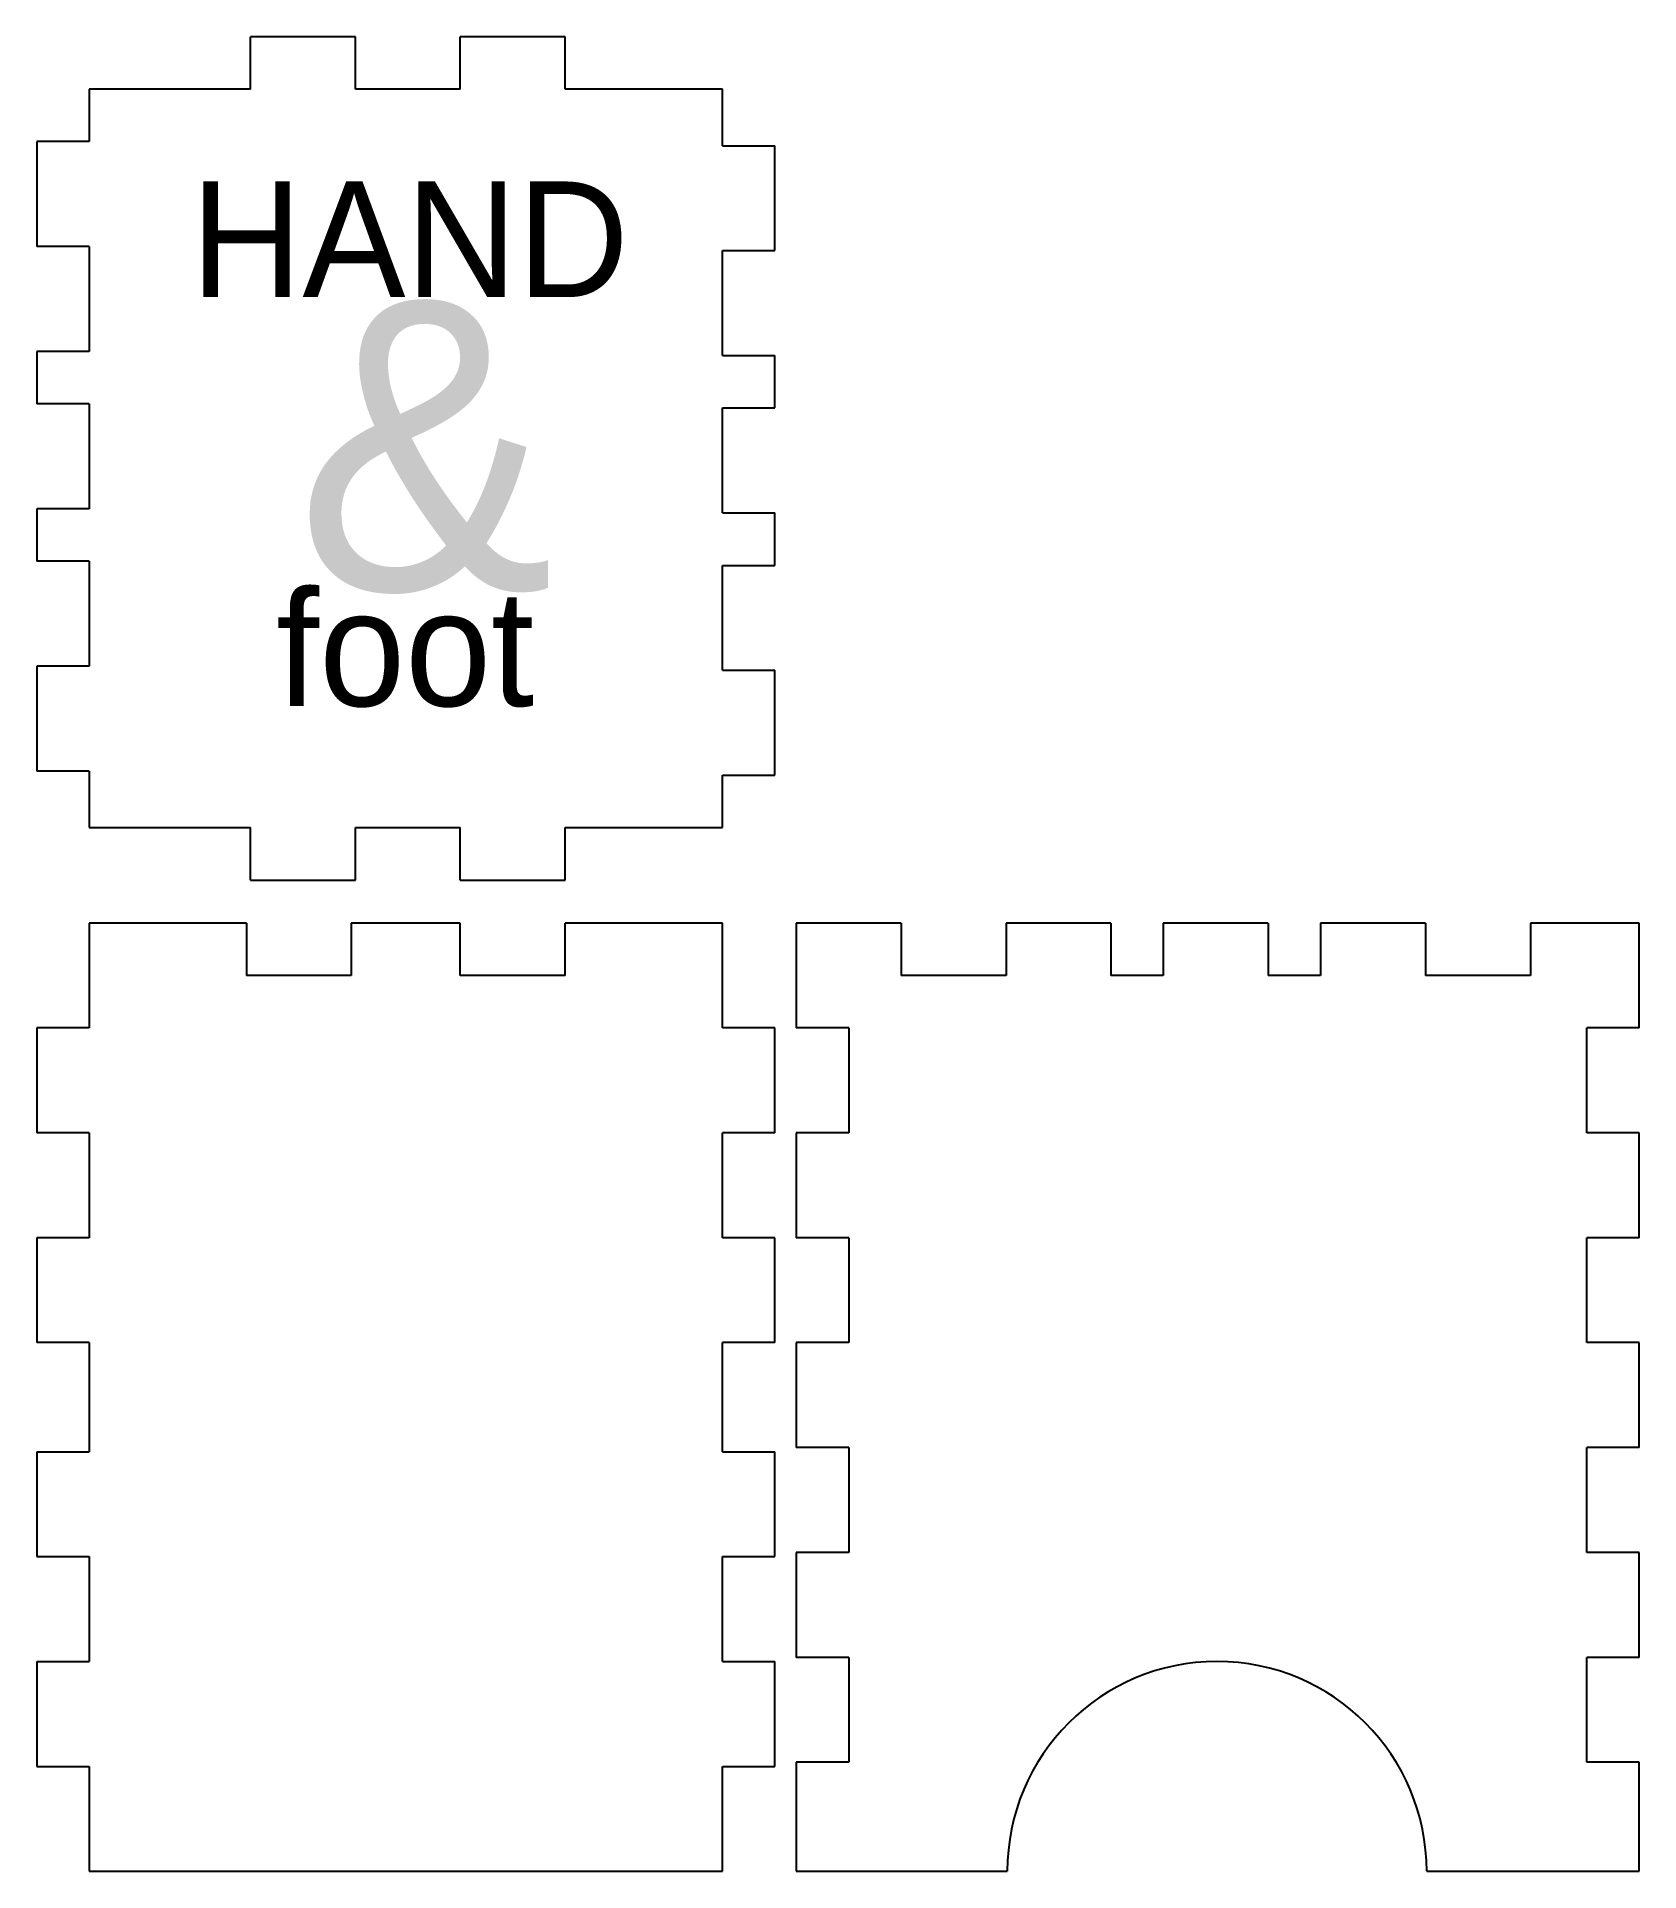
# Model space of a CAD drawing. Extents: x 0 to 194, y 0 to 222.
import ezdxf
from ezdxf.enums import TextEntityAlignment as Align

# ---------------------------------------------------------------- set-up
doc = ezdxf.new("R2010")
doc.units = 0
doc.layers.add('CAD', color=7, linetype='CONTINUOUS')
doc.styles.add('SNOBHANDSCRIPT', font='Snobhandscript.ttf', dxfattribs={"height": 35})
doc.styles.add('THE_BARTENDER', font='The Bartender.ttf', dxfattribs={"height": 14})

msp = doc.modelspace()

# ---------------------------------------------------------------- linework, layer by layer
at = {"layer": 'CAD', "color": 5, "linetype": 'CONTINUOUS'}
for p, q in [((25.9, 215.75), (25.9, 222.1)), ((38.6, 222.1), (25.9, 222.1)), ((38.6, 215.75), (38.6, 222.1)), ((51.3, 215.75), (51.3, 222.1)), ((64, 222.1), (51.3, 222.1)), ((64, 215.75), (64, 222.1)), ((6.35, 215.75), (6.35, 209.4)), ((25.9, 215.75), (6.35, 215.75)), ((51.3, 215.75), (38.6, 215.75)), ((83.05, 215.75), (64, 215.75)), ((83.05, 208.9), (83.05, 215.75)), ((6.35, 209.4), (0, 209.4)), ((0, 209.4), (0, 196.7)), ((83.05, 208.9), (89.4, 208.9)), ((89.4, 196.2), (89.4, 208.9)), ((6.35, 196.7), (0, 196.7)), ((6.35, 196.7), (6.35, 184)), ((83.05, 196.2), (89.4, 196.2)), ((83.05, 183.5), (83.05, 196.2)), ((6.35, 184), (0, 184)), ((0, 184), (0, 177.65)), ((83.05, 183.5), (89.4, 183.5)), ((89.4, 177.15), (89.4, 183.5)), ((6.35, 177.65), (0, 177.65)), ((6.35, 177.65), (6.35, 164.95)), ((83.05, 177.15), (89.4, 177.15)), ((83.05, 164.45), (83.05, 177.15)), ((6.35, 164.95), (0, 164.95)), ((0, 164.95), (0, 158.6)), ((83.05, 164.45), (89.4, 164.45)), ((89.4, 158.1), (89.4, 164.45)), ((6.35, 158.6), (0, 158.6)), ((6.35, 158.6), (6.35, 145.9)), ((83.05, 158.1), (89.4, 158.1)), ((83.05, 145.4), (83.05, 158.1)), ((6.35, 145.9), (0, 145.9)), ((0, 145.9), (0, 133.2)), ((83.05, 145.4), (89.4, 145.4)), ((89.4, 132.7), (89.4, 145.4)), ((6.35, 133.2), (0, 133.2)), ((6.35, 133.2), (6.35, 126.35)), ((83.05, 126.35), (83.05, 132.7)), ((83.05, 132.7), (89.4, 132.7)), ((6.35, 126.35), (25.9, 126.35)), ((25.9, 120), (25.9, 126.35)), ((38.6, 120), (38.6, 126.35)), ((38.6, 126.35), (51.3, 126.35)), ((51.3, 120), (51.3, 126.35)), ((64, 120), (64, 126.35)), ((64, 126.35), (83.05, 126.35)), ((25.9, 120), (38.6, 120)), ((51.3, 120), (64, 120)), ((6.35, 114.8), (6.35, 108.45)), ((25.4, 114.8), (6.35, 114.8)), ((25.4, 114.8), (25.4, 108.45)), ((38.1, 114.8), (38.1, 108.45)), ((51.3, 114.8), (38.1, 114.8)), ((51.3, 108.45), (51.3, 114.8)), ((83.05, 114.8), (64, 114.8)), ((64, 108.45), (64, 114.8)), ((83.05, 108.45), (83.05, 114.8)), ((92, 114.8), (92, 102.1)), ((104.7, 114.8), (92, 114.8)), ((104.7, 114.8), (104.7, 108.45)), ((117.4, 114.8), (117.4, 108.45)), ((130.1, 114.8), (117.4, 114.8)), ((130.1, 114.8), (130.1, 108.45)), ((136.45, 114.8), (136.45, 108.45)), ((149.15, 114.8), (136.45, 114.8)), ((149.15, 114.8), (149.15, 108.45)), ((155.5, 114.8), (155.5, 108.45)), ((168.2, 114.8), (155.5, 114.8)), ((168.2, 114.8), (168.2, 108.45)), ((194.1, 114.8), (180.9, 114.8)), ((180.9, 114.8), (180.9, 108.45)), ((194.1, 102.1), (194.1, 114.8)), ((6.35, 108.45), (6.35, 102.1)), ((38.1, 108.45), (25.4, 108.45)), ((64, 108.45), (51.3, 108.45)), ((83.05, 102.1), (83.05, 108.45)), ((117.4, 108.45), (104.7, 108.45)), ((136.45, 108.45), (130.1, 108.45)), ((155.5, 108.45), (149.15, 108.45)), ((180.9, 108.45), (168.2, 108.45)), ((0, 102.1), (0, 89.4)), ((6.35, 102.1), (0, 102.1)), ((89.4, 102.1), (83.05, 102.1)), ((89.4, 89.4), (89.4, 102.1)), ((98.35, 102.1), (92, 102.1)), ((98.35, 102.1), (98.35, 89.4)), ((194.1, 102.1), (187.75, 102.1)), ((187.75, 89.4), (187.75, 102.1)), ((6.35, 89.4), (0, 89.4)), ((6.35, 89.4), (6.35, 76.7)), ((89.4, 89.4), (83.05, 89.4)), ((83.05, 76.7), (83.05, 89.4)), ((98.35, 89.4), (92, 89.4)), ((92, 89.4), (92, 76.7)), ((194.1, 89.4), (187.75, 89.4)), ((194.1, 76.7), (194.1, 89.4)), ((6.35, 76.7), (0, 76.7)), ((0, 76.7), (0, 64)), ((89.4, 76.7), (83.05, 76.7)), ((89.4, 64), (89.4, 76.7)), ((98.35, 76.7), (92, 76.7)), ((98.35, 76.7), (98.35, 64)), ((194.1, 76.7), (187.75, 76.7)), ((187.75, 64), (187.75, 76.7)), ((6.35, 64), (0, 64)), ((6.35, 64), (6.35, 50.8)), ((89.4, 64), (83.05, 64)), ((83.05, 50.8), (83.05, 64)), ((98.35, 64), (92, 64)), ((92, 64), (92, 51.3)), ((194.1, 64), (187.75, 64)), ((194.1, 51.3), (194.1, 64)), ((98.35, 51.3), (92, 51.3)), ((98.35, 51.3), (98.35, 38.6)), ((194.1, 51.3), (187.75, 51.3)), ((187.75, 38.6), (187.75, 51.3)), ((0, 50.8), (6.35, 50.8)), ((0, 50.8), (0, 38.1)), ((83.05, 50.8), (89.4, 50.8)), ((89.4, 38.1), (89.4, 50.8)), ((0, 38.1), (6.35, 38.1)), ((6.35, 38.1), (6.35, 25.4)), ((83.05, 38.1), (89.4, 38.1)), ((83.05, 25.4), (83.05, 38.1)), ((98.35, 38.6), (92, 38.6)), ((92, 38.6), (92, 25.9)), ((194.1, 38.6), (187.75, 38.6)), ((194.1, 25.9), (194.1, 38.6)), ((0, 25.4), (6.35, 25.4)), ((0, 25.4), (0, 12.7)), ((83.05, 25.4), (89.4, 25.4)), ((89.4, 12.7), (89.4, 25.4)), ((98.35, 25.9), (92, 25.9)), ((98.35, 25.9), (98.35, 13.2)), ((187.75, 13.2), (187.75, 25.9)), ((194.1, 25.9), (187.75, 25.9)), ((0, 12.7), (6.35, 12.7)), ((6.35, 12.7), (6.35, 6.35)), ((83.05, 6.35), (83.05, 12.7)), ((83.05, 12.7), (89.4, 12.7)), ((98.35, 13.2), (92, 13.2)), ((92, 13.2), (92, 0)), ((194.1, 13.2), (187.75, 13.2)), ((194.1, 0), (194.1, 13.2)), ((6.35, 6.35), (6.35, 0)), ((83.05, 0), (83.05, 6.35)), ((6.35, 0), (83.05, 0)), ((92, 0), (117.55, 0)), ((168.35, 0), (194.1, 0))]:
    msp.add_line(p, q, dxfattribs=at)
msp.add_arc((142.95, 0), 25.4, 0, 180, dxfattribs=at)

# ---------------------------------------------------------------- texts
at = {"layer": 'CAD', "color": 5}
for s, height, style, p in [('HAND', 14, 'THE_BARTENDER', (45.19, 190.58)), ('&', 35, 'SNOBHANDSCRIPT', (47.03, 155.13)), ('foot', 14, 'THE_BARTENDER', (44.63, 141.06))]:
    msp.add_text(s, height=height, dxfattribs=dict(at, style=style)).set_placement(p, align=Align.CENTER)

doc.saveas('drawing.dxf')
